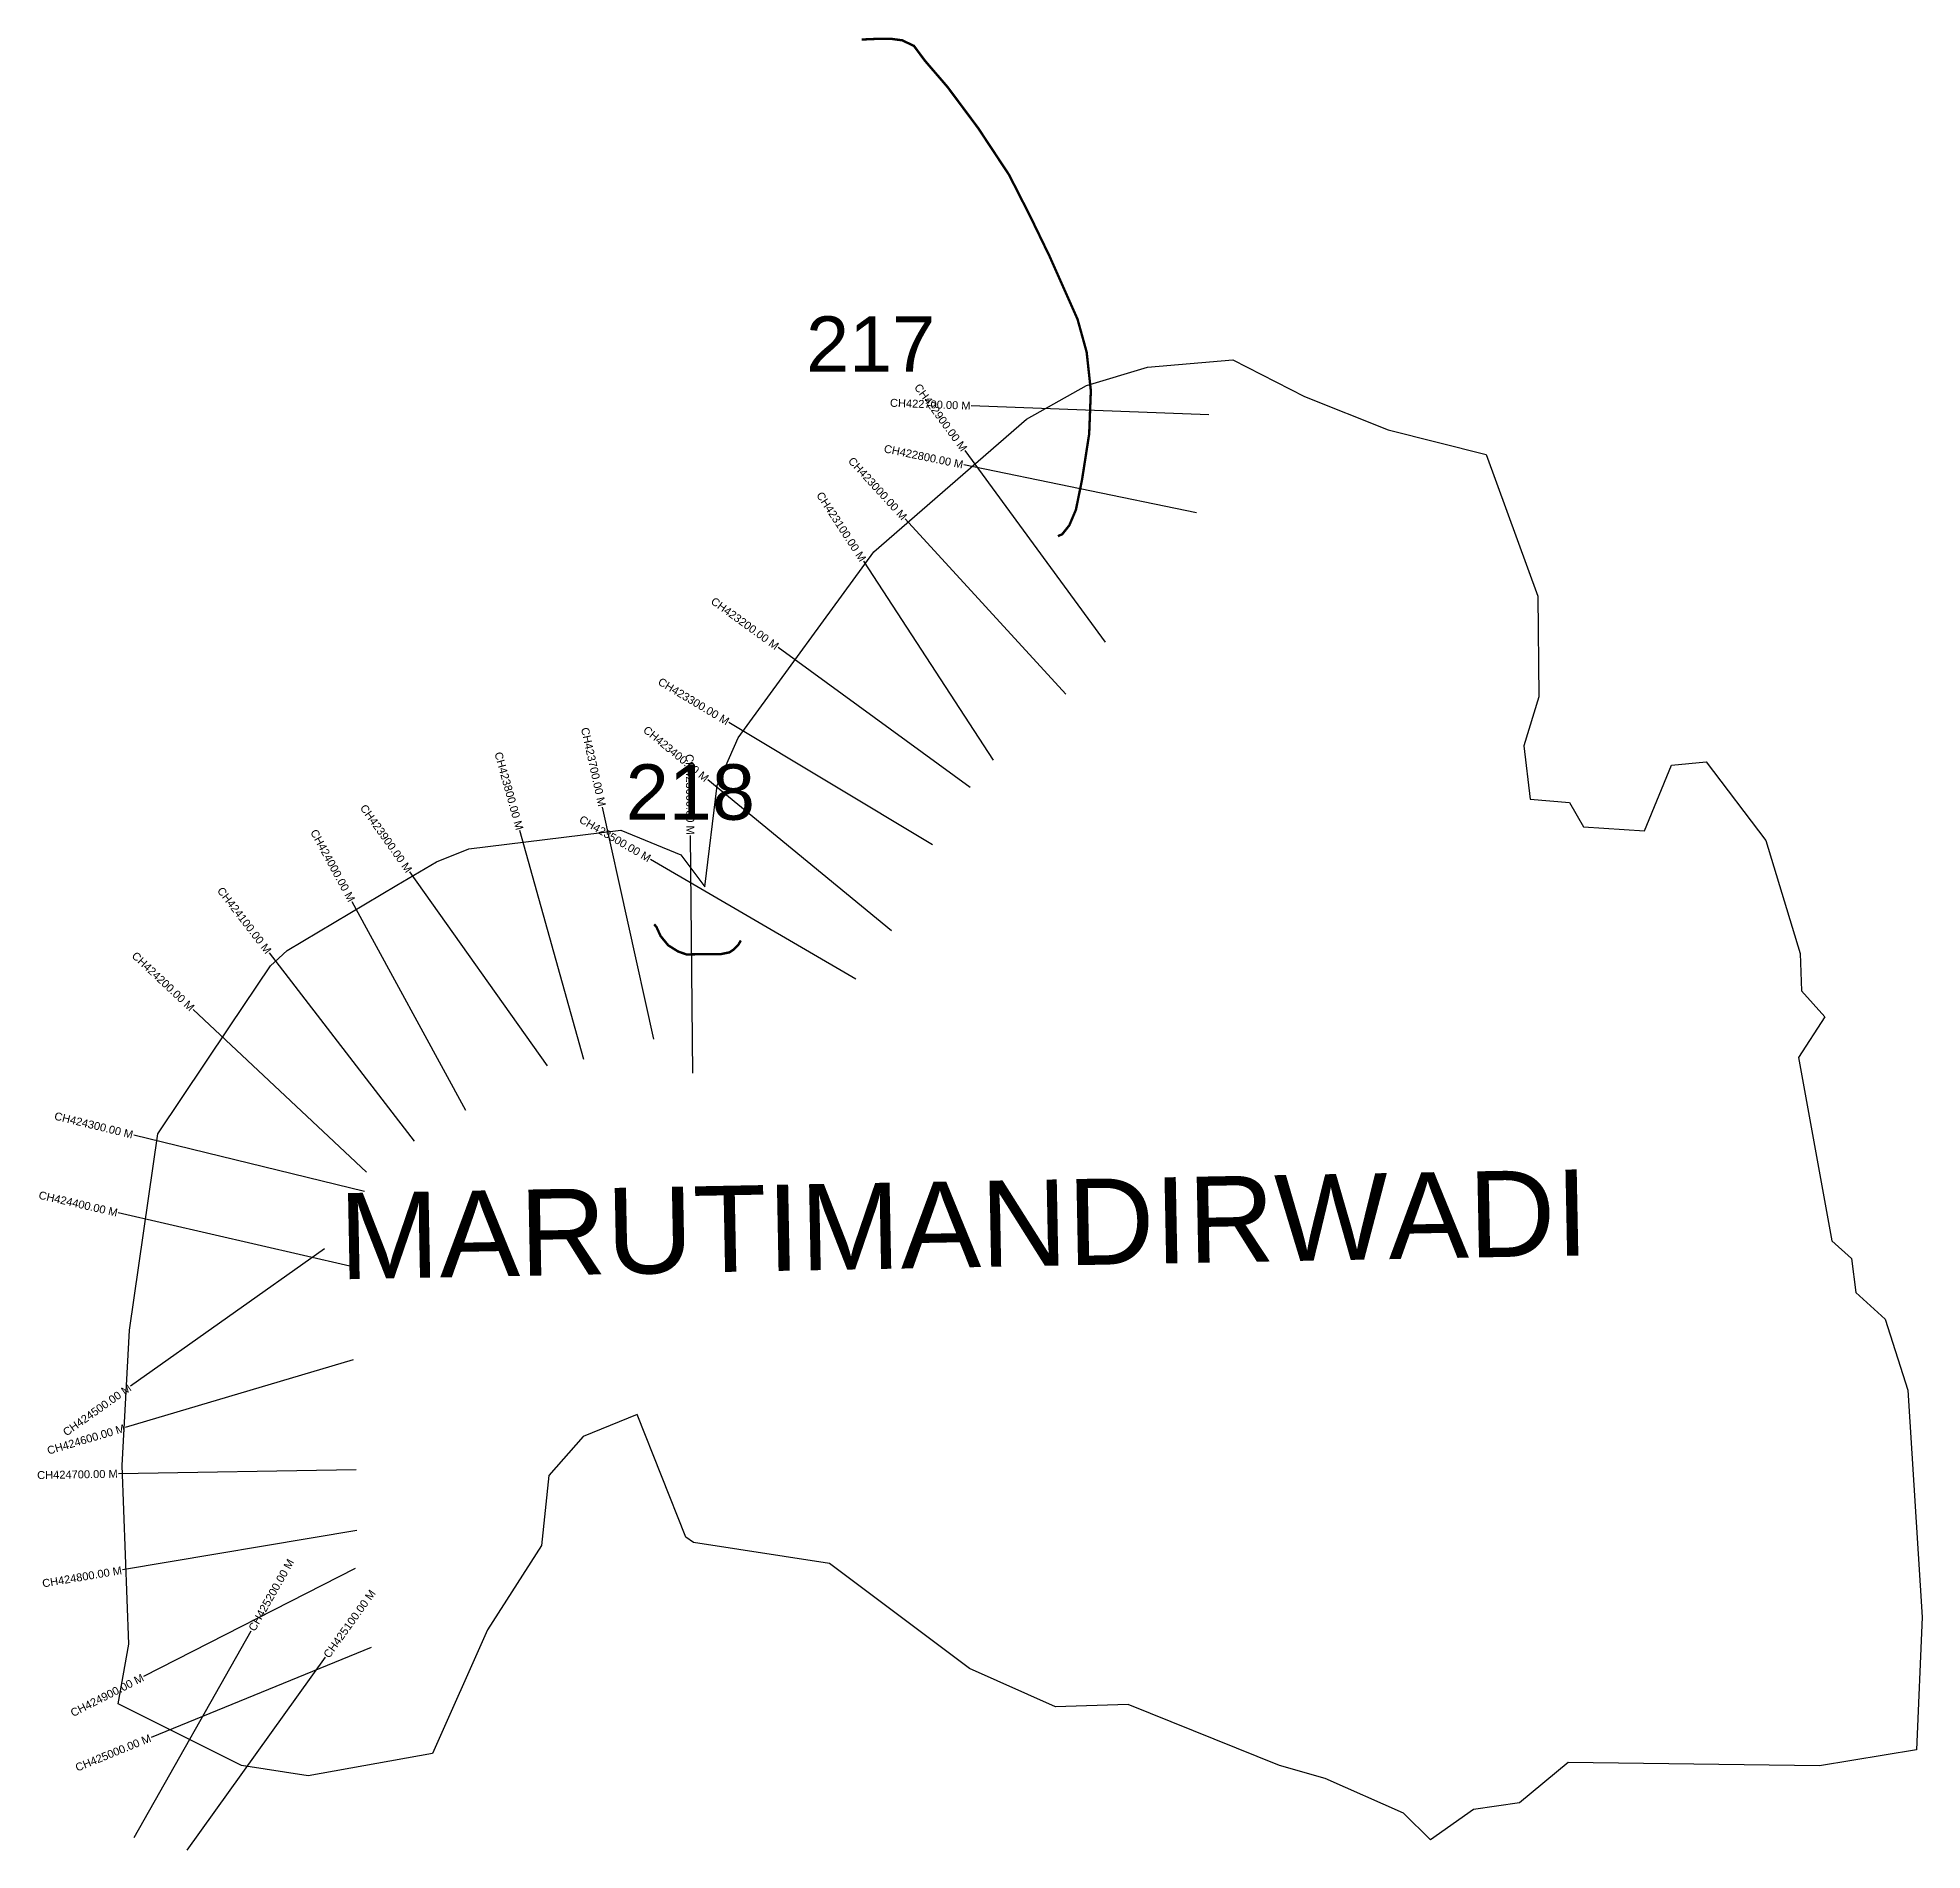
# Model space of a CAD drawing. Header units: feet. Extents: x 307199 to 309578, y 1927135 to 1929424.
import ezdxf
from ezdxf.enums import TextEntityAlignment as Align

# ---------------------------------------------------------------- set-up
doc = ezdxf.new("R2010")
doc.units = ezdxf.units.FT
doc.header["$MEASUREMENT"] = 0
for name, color, linetype in [('CS', 134, 'Continuous'), ('CSMark', 6, 'Continuous'), ('NATURALLY PROTECTED', 3, 'Continuous'), ('VILLAGE NAME', 250, 'Continuous')]:
    doc.layers.add(name, color=color, linetype=linetype)
doc.styles.get("Standard").update_dxf_attribs({"font": 'arial.ttf'})

msp = doc.modelspace()

# ---------------------------------------------------------------- linework, layer by layer
at = {"color": 6}
msp.add_lwpolyline([(308600, 1929007.5), (308707.8, 1929017), (308798.1, 1928970.5), (308903.8, 1928928.4), (309027.6, 1928897.3), (309092.8, 1928718.5), (309093.9, 1928591.5), (309075.2, 1928529.6), (309083.1, 1928462.1), (309132.9, 1928457.9), (309150.4, 1928427.2), (309227.4, 1928422.2), (309261.5, 1928505.3), (309305.5, 1928509.2), (309380.5, 1928409.9), (309424, 1928267.2), (309425.8, 1928220.3), (309455.3, 1928187.4), (309421.9, 1928135.9), (309463.8, 1927904.6), (309488.7, 1927882.3), (309494.5, 1927839.6), (309531.2, 1927805.6), (309559.8, 1927715.9), (309578.2, 1927429.7), (309570.7, 1927262), (309448.6, 1927241.9), (309131, 1927246.2), (309069.7, 1927195.3), (309011.6, 1927186.7), (308957.4, 1927148.4), (308923.2, 1927182.1), (308824.4, 1927226), (308766.5, 1927242.1), (308575.7, 1927319.3), (308483.8, 1927316.3), (308375.3, 1927364.8), (308198.4, 1927497.2), (308026.9, 1927523.6), (308017.1, 1927530.6), (307955.8, 1927685.5), (307887.4, 1927657.8), (307844, 1927608.5), (307835, 1927520.1), (307766.6, 1927413.5), (307697.4, 1927257.6), (307540.3, 1927229.4), (307456.1, 1927242.1), (307300.3, 1927320), (307314, 1927395.3), (307305.7, 1927620.8), (307314.9, 1927791.9), (307350.6, 1928039.7), (307440.9, 1928174.6), (307492.6, 1928251.7), (307514, 1928271.3), (307652.5, 1928353.5), (307702.2, 1928383), (307743.3, 1928399.7), (307934.9, 1928422.9), (308010.7, 1928392), (308041.1, 1928351.7), (308056.9, 1928479.5), (308083.3, 1928539.5), (308254.5, 1928774.3), (308447.4, 1928941.9), (308523.1, 1928984.4), (308600, 1929007.5)], dxfattribs=at)
at = {"layer": 'CS'}
for p, q in [((308677.4, 1928947.2), (308377.6, 1928958.8)), ((308662, 1928823.6), (308368.1, 1928884.3)), ((308547, 1928660.3), (308369.7, 1928902.2)), ((308496.8, 1928594.7), (308294.2, 1928816)), ((308405.7, 1928511.5), (308241.8, 1928762.8)), ((308376.3, 1928477.1), (308133.7, 1928653.5)), ((308328.7, 1928404.4), (308071.6, 1928559)), ((308276.7, 1928295.9), (308044.9, 1928486.4)), ((307976.7, 1928159.4), (307911.8, 1928452.3)), ((307888.6, 1928133.7), (307807.8, 1928422.7)), ((308025.9, 1928116.3), (308023.1, 1928416.3)), ((308231.7, 1928234.9), (307972.7, 1928386.2)), ((307842.5, 1928125.7), (307668.8, 1928370.3)), ((307739.6, 1928069.3), (307596.1, 1928332.8)), ((307674.4, 1928030.4), (307491.4, 1928268.1)), ((307613.8, 1927991.3), (307395.1, 1928196.6)), ((307611.5, 1927966.8), (307320.1, 1928038.2)), ((307592.9, 1927872.5), (307300.5, 1927939.8)), ((307560.8, 1927894.7), (307316.2, 1927721.1)), ((307597, 1927754.5), (307309.5, 1927668.8)), ((307600.9, 1927615.7), (307300.9, 1927610.6)), ((307601.8, 1927539.1), (307306, 1927489.1)), ((307599.8, 1927491.1), (307332.6, 1927354.6)), ((307320.6, 1927151.2), (307468.2, 1927412.4)), ((307619.9, 1927391.2), (307342.1, 1927277.8)), ((307387.5, 1927135.2), (307562.3, 1927379))]:
    msp.add_line(p, q, dxfattribs=at)
at = {"layer": 'NATURALLY PROTECTED', "const_width": 3, "flags": 128}
for points in [[(308239.3, 1929421.2), (308255.3, 1929421.9), (308277, 1929422), (308290.3, 1929420.2), (308305.1, 1929413.2), (308319, 1929394.5), (308347.7, 1929361.1), (308386.3, 1929309.3), (308425.3, 1929250.3), (308451.8, 1929198.3), (308476.6, 1929147.1), (308511.7, 1929068.1), (308523.2, 1929026.6), (308528.5, 1928977.8), (308526.4, 1928923.3), (308517.4, 1928865.6), (308509.6, 1928827.4), (308501.3, 1928807.9), (308492.4, 1928796.7), (308486.9, 1928794.2)], [(308086.6, 1928283.8), (308083.6, 1928278.6), (308077.8, 1928272.5), (308072.3, 1928268.8), (308061.9, 1928266.7), (308040.5, 1928266.5), (308017.9, 1928266.2), (308007.4, 1928269.9), (307994.9, 1928277.7), (307985.3, 1928289.4), (307980.1, 1928300.8), (307977.2, 1928304.2)]]:
    msp.add_lwpolyline(points, dxfattribs=at)

# ---------------------------------------------------------------- texts
at = {"char_height": 70, "attachment_point": 1}
for s, width, insert in [('217', 95.172, (308168.9, 1929071.7)), ('218', 156.224, (307941.3, 1928506.2))]:
    msp.add_mtext_dynamic_manual_height_columns(s, width=width, gutter_width=1, heights=[0], dxfattribs=dict(at, insert=insert))
at = {"layer": 'CSMark'}
for s, rotation, p in [('CH422900.00 M', 306.2371, (308369.1, 1928903)), ('CH422700.00 M', 357.796, (308376.6, 1928958.8)), ('CH422800.00 M', 348.3377, (308367.2, 1928884.5)), ('CH423000.00 M', 312.4627, (308293.6, 1928816.8)), ('CH423100.00 M', 303.1247, (308241.2, 1928763.6)), ('CH423200.00 M', 323.9831, (308132.9, 1928654.1)), ('CH423300.00 M', 328.9788, (308070.7, 1928559.5)), ('CH423700.00 M', 282.4953, (307911.6, 1928453.3)), ('CH423400.00 M', 320.5817, (308044.1, 1928487.1)), ('CH423800.00 M', 285.6092, (307807.6, 1928423.6)), ('CH423600.00 M', 270.5494, (308023, 1928417.3)), ('CH423900.00 M', 305.3915, (307668.2, 1928371.1)), ('CH423500.00 M', 329.7144, (307971.8, 1928386.7)), ('CH424000.00 M', 298.5593, (307595.7, 1928333.7)), ('CH424100.00 M', 307.5869, (307490.8, 1928268.9)), ('CH424200.00 M', 316.8147, (307394.3, 1928197.3)), ('CH424300.00 M', 346.2298, (307319.1, 1928038.5)), ('CH424400.00 M', 347.0334, (307299.6, 1927940)), ('CH424500.00 M', 35.3563, (307315.3, 1927720.5)), ('CH424600.00 M', 16.6028, (307308.6, 1927668.5)), ('CH424700.00 M', 0.977, (307299.9, 1927610.6)), ('CH424800.00 M', 9.6013, (307305, 1927488.9)), ('CH424900.00 M', 27.0742, (307331.8, 1927354.1)), ('CH425000.00 M', 22.1915, (307341.2, 1927277.5))]:
    msp.add_text(s, height=10, rotation=rotation, dxfattribs=at).set_placement(p, align=Align.MIDDLE_RIGHT)
for s, rotation, p in [('CH425200.00 M', 60.5356, (307468.7, 1927413.2)), ('CH425100.00 M', 54.3601, (307562.9, 1927379.8))]:
    msp.add_text(s, height=10, rotation=rotation, dxfattribs=at).set_placement(p, align=Align.MIDDLE_LEFT)
at = {"layer": 'VILLAGE NAME', "insert": (307578.2, 1927964.7), "char_height": 108.748, "attachment_point": 1, "rotation": 1.1028}
msp.add_mtext_dynamic_manual_height_columns('{\\fArial|b0|i0|c0|p34;MARUTIMANDIRWADI}', width=1571.314, gutter_width=543.7, heights=[0], dxfattribs=at)

doc.saveas('drawing.dxf')
